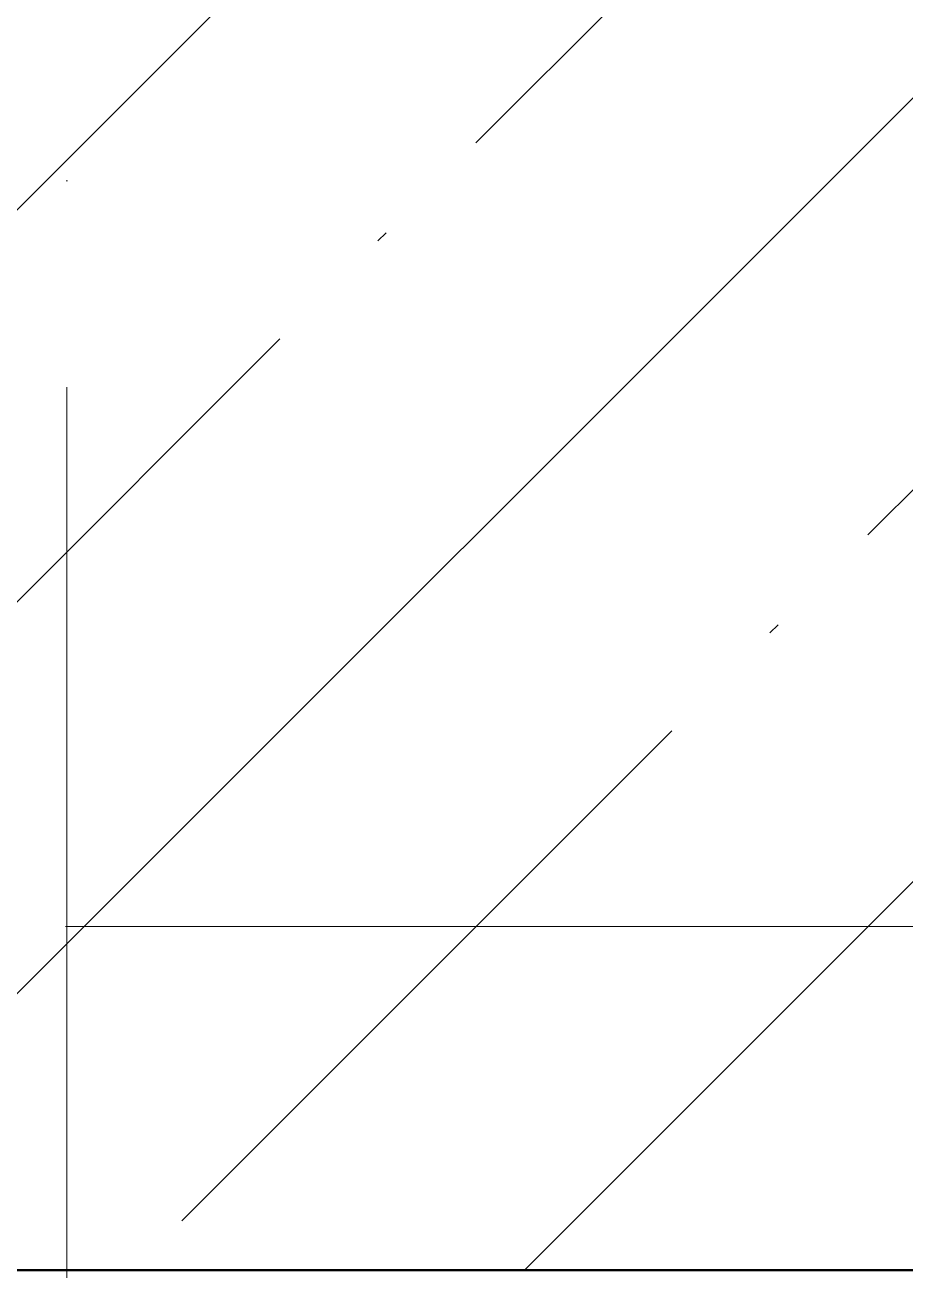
# Model space of a CAD drawing. Header units: millimetres. Extents: x -17017 to 628417, y -109036 to 199237.
# Drawn here: x 565097.8 to 565353.9, y -92434.6 to -92072.2 of the extents above; entities that cross this region are included whole.
import ezdxf

# ---------------------------------------------------------------- set-up
doc = ezdxf.new("R2010")
doc.units = ezdxf.units.MM
doc.linetypes.add('50_200_ШТРИХ_1Т_ш5_п1_п1_', pattern=[700, 500, -100, 0, -100])
for name, color, linetype, lineweight in [('S-COLS-____-MCUT', 7, 'Continuous', 50), ('S-COLS-____-OTLN', 7, 'Continuous', 9), ('S-GRID-____-OTLN-1', 7, '50_200_ШТРИХ_1Т_ш5_п1_п1_', 9), ('стяжа', 7, 'Continuous', 30)]:
    doc.layers.add(name, color=color, linetype=linetype, lineweight=lineweight)

# ---------------------------------------------------------------- blocks, each defined once
blk = doc.blocks.new('BSC_Колонна _Прямоугольная - 500х500-V71-АР1_План отверстий 3 этажа в осях 1-64_А-ГГ')
at = {"layer": 'S-COLS-____-OTLN'}
h = blk.add_hatch(dxfattribs=at)
h.set_pattern_fill('FP_108', color=256, style=0, pattern_type=2)
h.set_pattern_definition([(45, (-41600, 1668.96), (-114.04925, 114.04925), []), (45, (-41485.95, 1668.96), (-114.04925, 114.04925), [201.613, -40.323, 3.353, -36.97])])
h.paths.add_polyline_path([(-250, -250), (250, -250), (250, 250), (-250, 250)], flags=0)
at = {"layer": 'S-COLS-____-MCUT'}
blk.add_line((-250, -250), (250, -250), dxfattribs=at)
blk = doc.blocks.new('3эт')
at = {"layer": 'S-GRID-____-OTLN-1', "color": 251, "ltscale": 0.6, "true_color": 0x636466}
for p, q in [((325370.71, -91346.06), (325370.71, -76712.92)), ((387845.11, -88682.41), (279101.94, -88682.41))]:
    blk.add_line(p, q, dxfattribs=at)

msp = doc.modelspace()

# ---------------------------------------------------------------- block references
at = {"layer": 'S-COLS-____-OTLN'}
msp.add_blockref('BSC_Колонна _Прямоугольная - 500х500-V71-АР1_План отверстий 3 этажа в осях 1-64_А-ГГ', (565110.01, -92184.57), dxfattribs=at)
at = {"layer": 'стяжа'}
msp.add_blockref('3эт', (239739.3, -3652.16), dxfattribs=at)

doc.saveas('drawing.dxf')
